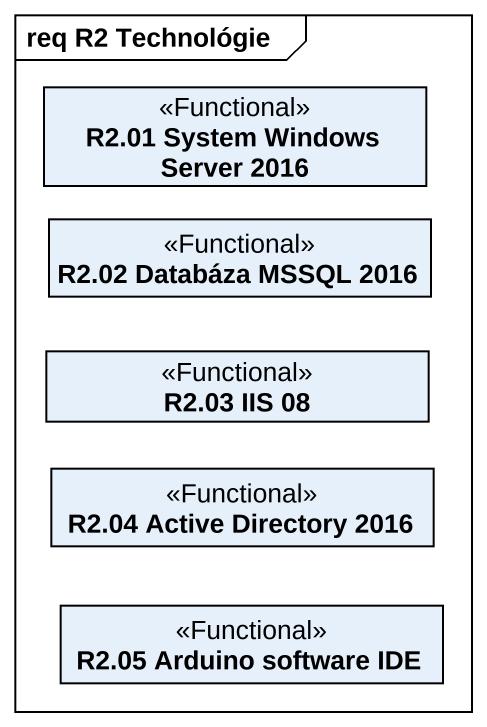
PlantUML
@startuml
mainframe req R2 Technológie
hide circle
hide empty members
class "R2.01 System Windows Server 2016" as R2_01_System_Windows_Server <<Functional>>
class "R2.02 Databáza MSSQL 2016" as R2_02_Databáza_MSSQL_2016 <<Functional>>
class "R2.03 IIS 08" as R2_03_IIS_08 <<Functional>>
class "R2.04 Active Directory 2016" as R2_04_Active_Directory_2016 <<Functional>>
class "R2.05 Arduino software IDE" as R2_05_Arduino_software_IDE <<Functional>>
@enduml
